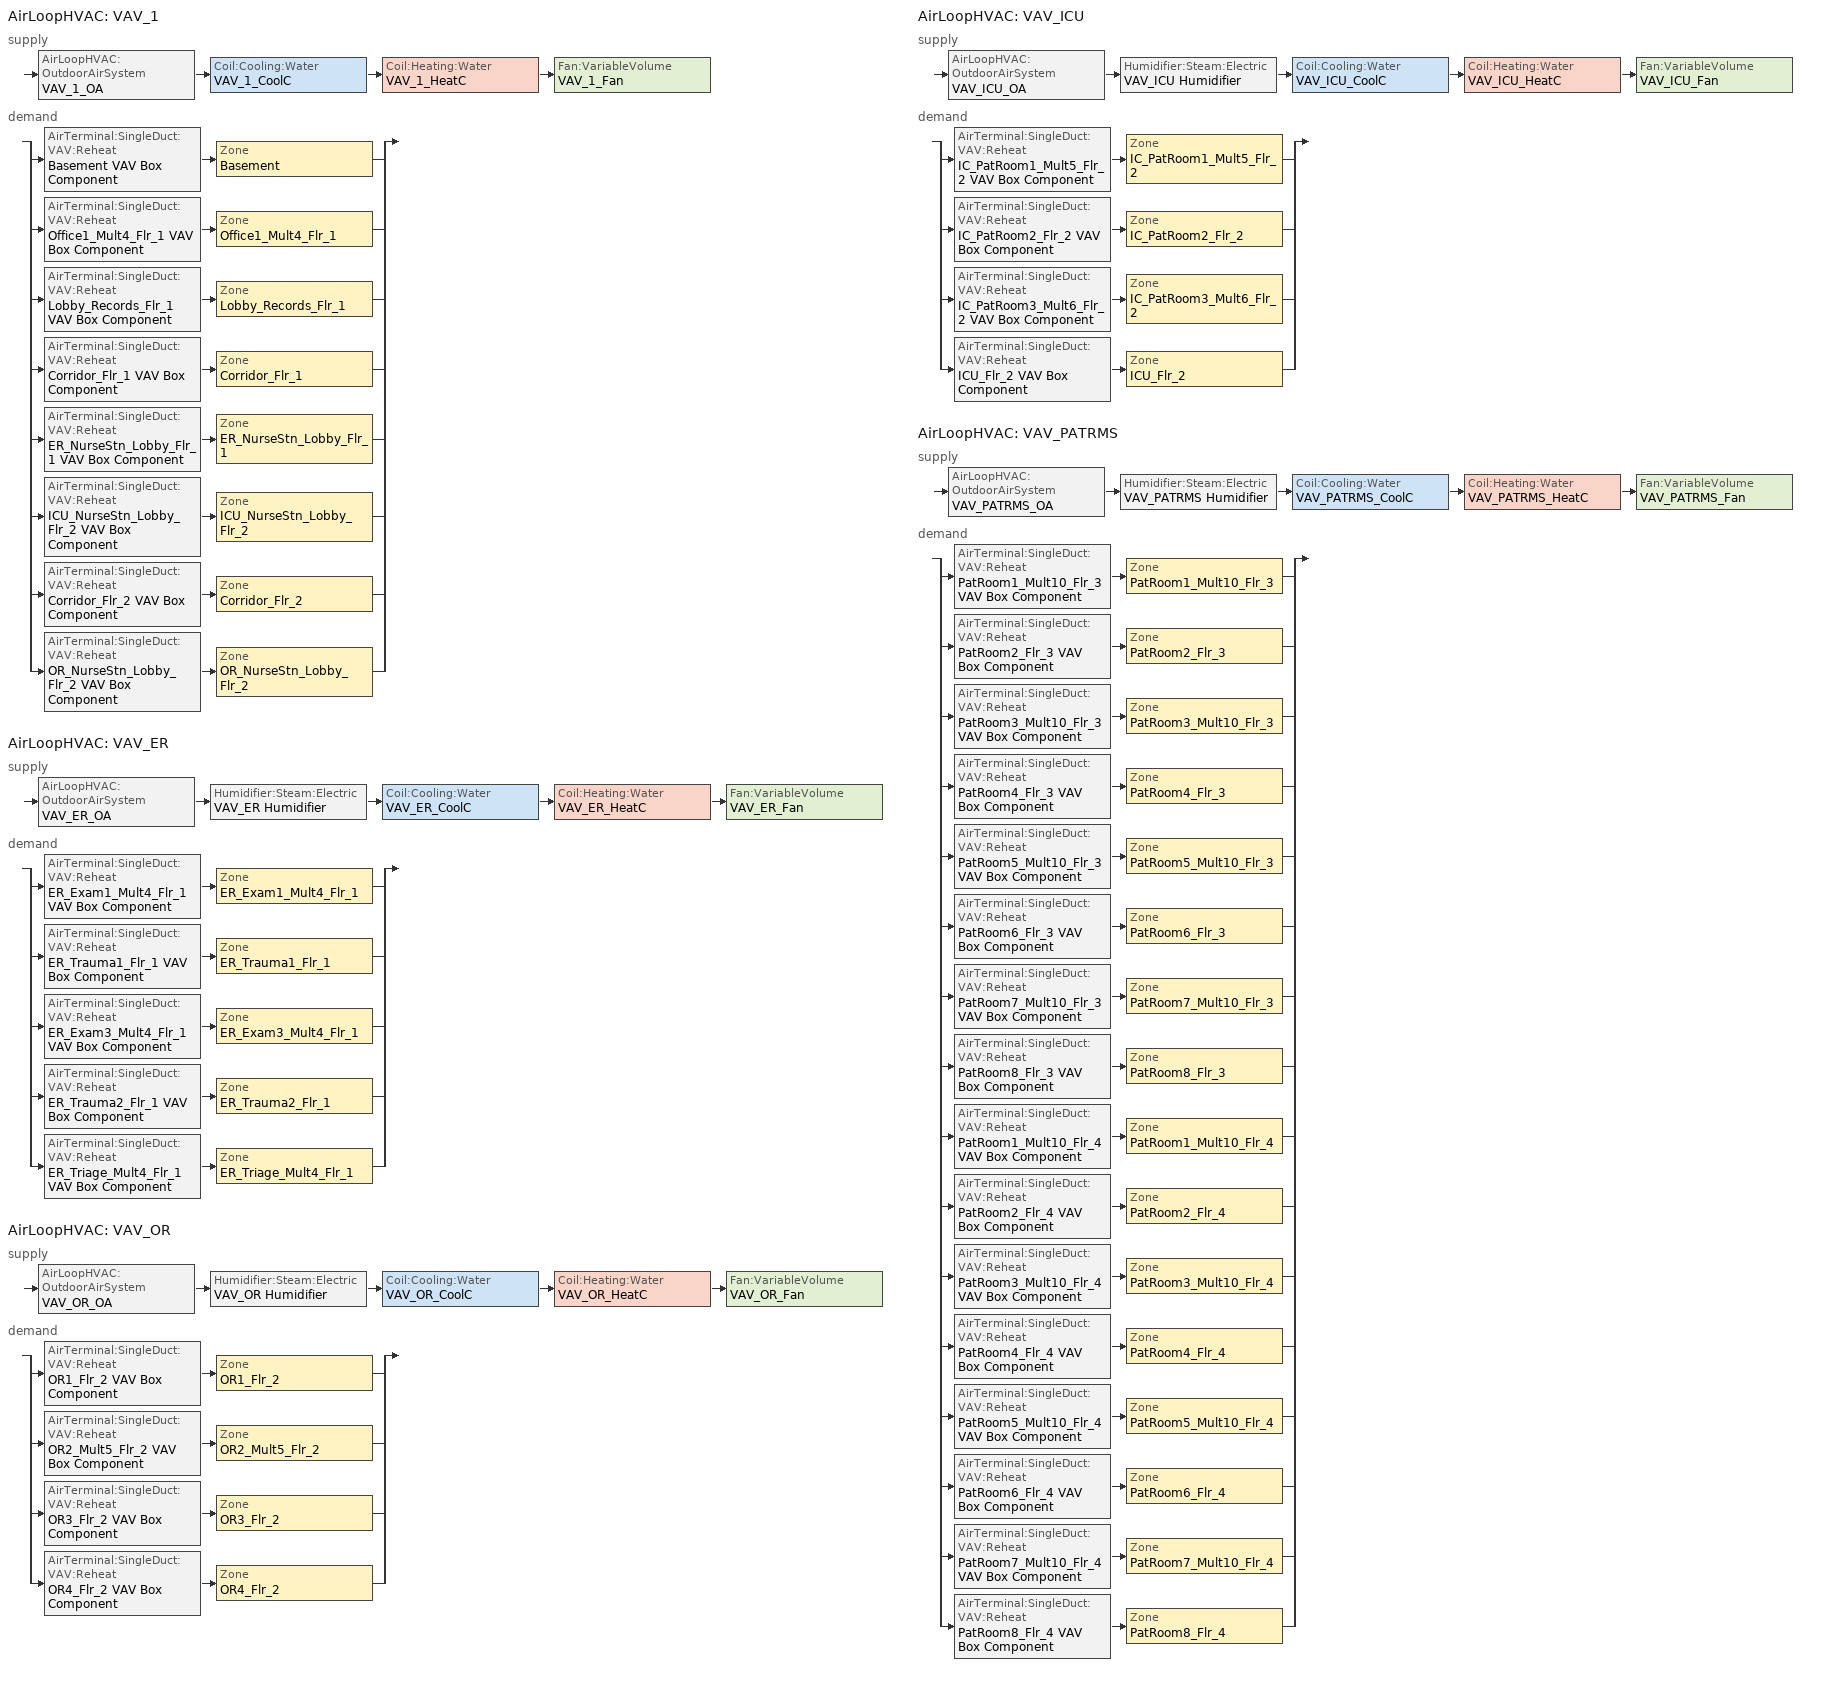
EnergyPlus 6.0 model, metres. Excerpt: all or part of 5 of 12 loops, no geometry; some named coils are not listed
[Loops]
AirLoopHVAC 'VAV_1'
 supply: AirLoopHVAC:OutdoorAirSystem 'VAV_1_OA' > Coil:Cooling:Water 'VAV_1_CoolC' > Coil:Heating:Water 'VAV_1_HeatC' > Fan:VariableVolume 'VAV_1_Fan'
 demand: split
  | AirTerminal:SingleDuct:VAV:Reheat 'Basement VAV Box Component' > Zone 'Basement'
  | AirTerminal:SingleDuct:VAV:Reheat 'Office1_Mult4_Flr_1 VAV Box Component' > Zone 'Office1_Mult4_Flr_1'
  | AirTerminal:SingleDuct:VAV:Reheat 'Lobby_Records_Flr_1 VAV Box Component' > Zone 'Lobby_Records_Flr_1'
  | AirTerminal:SingleDuct:VAV:Reheat 'Corridor_Flr_1 VAV Box Component' > Zone 'Corridor_Flr_1'
  | AirTerminal:SingleDuct:VAV:Reheat 'ER_NurseStn_Lobby_Flr_1 VAV Box Component' > Zone 'ER_NurseStn_Lobby_Flr_1'
  | AirTerminal:SingleDuct:VAV:Reheat 'ICU_NurseStn_Lobby_Flr_2 VAV Box Component' > Zone 'ICU_NurseStn_Lobby_Flr_2'
  | AirTerminal:SingleDuct:VAV:Reheat 'Corridor_Flr_2 VAV Box Component' > Zone 'Corridor_Flr_2'
  | AirTerminal:SingleDuct:VAV:Reheat 'OR_NurseStn_Lobby_Flr_2 VAV Box Component' > Zone 'OR_NurseStn_Lobby_Flr_2'
AirLoopHVAC 'VAV_ER'
 supply: AirLoopHVAC:OutdoorAirSystem 'VAV_ER_OA' > Humidifier:Steam:Electric 'VAV_ER Humidifier' > Coil:Cooling:Water 'VAV_ER_CoolC' > Coil:Heating:Water 'VAV_ER_HeatC' > Fan:VariableVolume 'VAV_ER_Fan'
 demand: split
  | AirTerminal:SingleDuct:VAV:Reheat 'ER_Exam1_Mult4_Flr_1 VAV Box Component' > Zone 'ER_Exam1_Mult4_Flr_1'
  | AirTerminal:SingleDuct:VAV:Reheat 'ER_Trauma1_Flr_1 VAV Box Component' > Zone 'ER_Trauma1_Flr_1'
  | AirTerminal:SingleDuct:VAV:Reheat 'ER_Exam3_Mult4_Flr_1 VAV Box Component' > Zone 'ER_Exam3_Mult4_Flr_1'
  | AirTerminal:SingleDuct:VAV:Reheat 'ER_Trauma2_Flr_1 VAV Box Component' > Zone 'ER_Trauma2_Flr_1'
  | AirTerminal:SingleDuct:VAV:Reheat 'ER_Triage_Mult4_Flr_1 VAV Box Component' > Zone 'ER_Triage_Mult4_Flr_1'
AirLoopHVAC 'VAV_OR'
 supply: AirLoopHVAC:OutdoorAirSystem 'VAV_OR_OA' > Humidifier:Steam:Electric 'VAV_OR Humidifier' > Coil:Cooling:Water 'VAV_OR_CoolC' > Coil:Heating:Water 'VAV_OR_HeatC' > Fan:VariableVolume 'VAV_OR_Fan'
 demand: split
  | AirTerminal:SingleDuct:VAV:Reheat 'OR1_Flr_2 VAV Box Component' > Zone 'OR1_Flr_2'
  | AirTerminal:SingleDuct:VAV:Reheat 'OR2_Mult5_Flr_2 VAV Box Component' > Zone 'OR2_Mult5_Flr_2'
  | AirTerminal:SingleDuct:VAV:Reheat 'OR3_Flr_2 VAV Box Component' > Zone 'OR3_Flr_2'
  | AirTerminal:SingleDuct:VAV:Reheat 'OR4_Flr_2 VAV Box Component' > Zone 'OR4_Flr_2'
AirLoopHVAC 'VAV_ICU'
 supply: AirLoopHVAC:OutdoorAirSystem 'VAV_ICU_OA' > Humidifier:Steam:Electric 'VAV_ICU Humidifier' > Coil:Cooling:Water 'VAV_ICU_CoolC' > Coil:Heating:Water 'VAV_ICU_HeatC' > Fan:VariableVolume 'VAV_ICU_Fan'
 demand: split
  | AirTerminal:SingleDuct:VAV:Reheat 'IC_PatRoom1_Mult5_Flr_2 VAV Box Component' > Zone 'IC_PatRoom1_Mult5_Flr_2'
  | AirTerminal:SingleDuct:VAV:Reheat 'IC_PatRoom2_Flr_2 VAV Box Component' > Zone 'IC_PatRoom2_Flr_2'
  | AirTerminal:SingleDuct:VAV:Reheat 'IC_PatRoom3_Mult6_Flr_2 VAV Box Component' > Zone 'IC_PatRoom3_Mult6_Flr_2'
  | AirTerminal:SingleDuct:VAV:Reheat 'ICU_Flr_2 VAV Box Component' > Zone 'ICU_Flr_2'
AirLoopHVAC 'VAV_PATRMS'
 supply: AirLoopHVAC:OutdoorAirSystem 'VAV_PATRMS_OA' > Humidifier:Steam:Electric 'VAV_PATRMS Humidifier' > Coil:Cooling:Water 'VAV_PATRMS_CoolC' > Coil:Heating:Water 'VAV_PATRMS_HeatC' > Fan:VariableVolume 'VAV_PATRMS_Fan'
 demand: split
  | AirTerminal:SingleDuct:VAV:Reheat 'PatRoom1_Mult10_Flr_3 VAV Box Component' > Zone 'PatRoom1_Mult10_Flr_3'
  | AirTerminal:SingleDuct:VAV:Reheat 'PatRoom2_Flr_3 VAV Box Component' > Zone 'PatRoom2_Flr_3'
  | AirTerminal:SingleDuct:VAV:Reheat 'PatRoom3_Mult10_Flr_3 VAV Box Component' > Zone 'PatRoom3_Mult10_Flr_3'
  | AirTerminal:SingleDuct:VAV:Reheat 'PatRoom4_Flr_3 VAV Box Component' > Zone 'PatRoom4_Flr_3'
  | AirTerminal:SingleDuct:VAV:Reheat 'PatRoom5_Mult10_Flr_3 VAV Box Component' > Zone 'PatRoom5_Mult10_Flr_3'
  | AirTerminal:SingleDuct:VAV:Reheat 'PatRoom6_Flr_3 VAV Box Component' > Zone 'PatRoom6_Flr_3'
  | AirTerminal:SingleDuct:VAV:Reheat 'PatRoom7_Mult10_Flr_3 VAV Box Component' > Zone 'PatRoom7_Mult10_Flr_3'
  | AirTerminal:SingleDuct:VAV:Reheat 'PatRoom8_Flr_3 VAV Box Component' > Zone 'PatRoom8_Flr_3'
  | AirTerminal:SingleDuct:VAV:Reheat 'PatRoom1_Mult10_Flr_4 VAV Box Component' > Zone 'PatRoom1_Mult10_Flr_4'
  | AirTerminal:SingleDuct:VAV:Reheat 'PatRoom2_Flr_4 VAV Box Component' > Zone 'PatRoom2_Flr_4'
  | AirTerminal:SingleDuct:VAV:Reheat 'PatRoom3_Mult10_Flr_4 VAV Box Component' > Zone 'PatRoom3_Mult10_Flr_4'
  | AirTerminal:SingleDuct:VAV:Reheat 'PatRoom4_Flr_4 VAV Box Component' > Zone 'PatRoom4_Flr_4'
  | AirTerminal:SingleDuct:VAV:Reheat 'PatRoom5_Mult10_Flr_4 VAV Box Component' > Zone 'PatRoom5_Mult10_Flr_4'
  | AirTerminal:SingleDuct:VAV:Reheat 'PatRoom6_Flr_4 VAV Box Component' > Zone 'PatRoom6_Flr_4'
  | AirTerminal:SingleDuct:VAV:Reheat 'PatRoom7_Mult10_Flr_4 VAV Box Component' > Zone 'PatRoom7_Mult10_Flr_4'
  | AirTerminal:SingleDuct:VAV:Reheat 'PatRoom8_Flr_4 VAV Box Component' > Zone 'PatRoom8_Flr_4'
[Sizing:Zone] Zone Cooling Design Supply Air Temperature {C}=12.8; Zone Heating Design Supply Air Temperature {C}=40; Zone Cooling Design Supply Air Humidity Ratio {kg-H2O/kg-air},                        !- Zone Cooling Design Supply Air Humidity Ratio {kg-H2O/kg-air},                        !- Zone Cooling Design Supply Air Humidity Ratio {kg-H2O/kg-air}=0.0085; Zone Heating Design Supply Air Humidity Ratio {kg-H2O/kg-air}=0.008; Outdoor Air Method=Flow/Area; Outdoor Air Flow per Zone {m3/s}=0; Zone Heating Sizing Factor=0; Zone Cooling Sizing Factor=0; Cooling Minimum Air Flow {m3/s}=0; Heating Design Air Flow Method=DesignDay; Heating Design Air Flow Rate {m3/s}=0
Name | outside air flow per zone area {m3/s-m2},                      !- Outdoor Air Flow per Zone Floor Area {m3/s-m2},                      !- Outdoor Air Flow per Zone Floor Area {m3/s-m2} | Cooling Design Air Flow Method | Cooling Design Air Flow Rate {m3/s} | Cooling Minimum Air Flow Fraction | Outdoor Air Flow per Zone Floor Area {m3/s-m2},                      !- Outdoor Air Flow per Zone Floor Area {m3/s-m2},                      !- Outdoor Air Flow per Zone Floor Area {m3/s-m2} | Cooling Minimum Air Flow per Zone Floor Area {m3/s-m2},                        !- Cooling Minimum Air Flow per Zone Floor Area {m3/s-m2},                        !- Cooling Minimum Air Flow per Zone Floor Area {m3/s-m2}
Basement | 0.000368277 | DesignDay | 0 | 0
ER_Exam1_Mult4_Flr_1; ER_Trauma1_Flr_1; ER_Exam3_Mult4_Flr_1; ER_Trauma2_Flr_1; ER_Triage_Mult4_Flr_1 |  | DesignDayWithLimit | 0 | 0 | 0.00237022 | 0.0142221
Office1_Mult4_Flr_1 | 0.00048257 | DesignDay | 0 | 0
Lobby_Records_Flr_1 | 0.000338645 | DesignDay | 0 | 0
Corridor_Flr_1; Corridor_Flr_2 |  | DesignDay | 0 | 0 | 0.000304781
ER_NurseStn_Lobby_Flr_1; OR_NurseStn_Lobby_Flr_2 |  | DesignDay | 0 | 0 | 0.000338645
OR1_Flr_2; OR2_Mult5_Flr_2; OR3_Flr_2; OR4_Flr_2 |  | DesignDayWithLimit | 0 | 0 | 0.00355518 | 0.0177769
IC_PatRoom1_Mult5_Flr_2; IC_PatRoom2_Flr_2; IC_PatRoom3_Mult6_Flr_2; PatRoom1_Mult10_Flr_3; PatRoom2_Flr_3; PatRoom3_Mult10_Flr_3; PatRoom4_Flr_3; PatRoom5_Mult10_Flr_3; PatRoom6_Flr_3; PatRoom7_Mult10_Flr_3; PatRoom8_Flr_3; PatRoom1_Mult10_Flr_4; PatRoom2_Flr_4; PatRoom3_Mult10_Flr_4; PatRoom4_Flr_4; PatRoom5_Mult10_Flr_4; PatRoom6_Flr_4; PatRoom7_Mult10_Flr_4; PatRoom8_Flr_4 |  | DesignDayWithLimit | 0 | 0 | 0.00237024 | 0.00711111
ICU_Flr_2 | 0.00237024 | DesignDayWithLimit | 0 | 0 |  | 0.00711111
ICU_NurseStn_Lobby_Flr_2 | 0.00237024 | DesignDayWithLimit |  | 0.7 |  | 0.00338605
[Sizing:System] Type of Load to Size On=Sensible; Preheat Design Temperature {C}=7; Preheat Design Humidity Ratio {kg-H2O/kg-Air}=0.008; Precool Design Temperature {C}=12.8; Precool Design Humidity Ratio {kg-H2O/kg-Air}=0.008; Central Cooling Design Supply Air Temperature {C}=12.8; Central Heating Design Supply Air Temperature {C}=12.8; 100% Outdoor Air in Cooling=No; 100% Outdoor Air in Heating=No; Central Cooling Design Supply Air Humidity Ratio {kg-H2O/kg-Air},                    !- Central Cooling Design Supply Air Humidity Ratio {kg-H2O/kg-Air},                    !- Central Cooling Design Supply Air Humidity Ratio {kg-H2O/kg-Air}=0.0085; Central Heating Design Supply Air Humidity Ratio {kg-H2O/kg-Air}=0.008; Cooling Design Air Flow Method=DesignDay; Cooling Design Air Flow Rate {m3/s}=0; Heating Design Air Flow Method=DesignDay; Heating Design Air Flow Rate {m3/s}=0
Name | Design Outdoor Air Flow Rate {m3/s},                        !- Design Outdoor Air Flow Rate {m3/s},                 !- Design Outdoor Air Flow Rate {m3/s} | Minimum System Air Flow Ratio | Sizing Option | Design Outdoor Air Flow Rate {m3/s} | Minimum System Air Flow Ratio,                      !- Minimum System Air Flow Ratio,                      !- Minimum System Air Flow Ratio
VAV_1 | 7.67257 | 0.3 | Coincident
VAV_ER; VAV_OR; VAV_ICU |  | 1 | NonCoincident | AUTOSIZE
VAV_PATRMS |  |  | NonCoincident | AUTOSIZE | 0.5
[AirLoopHVAC] Design Supply Air Flow Rate {m3/s}=AUTOSIZE
VAV_1; VAV_ER; VAV_OR; VAV_ICU; VAV_PATRMS
[SetpointManager:Scheduled] Control Variable=Temperature; Schedule=VAV_SAT_SCH
Name | Setpoint Node or NodeList
VAV_ER SAT setpoint | VAV_ER Supply Equipment Outlet Node
VAV_OR SAT setpoint | VAV_OR Supply Equipment Outlet Node
VAV_ICU SAT setpoint | VAV_ICU Supply Equipment Outlet Node
VAV_PATRMS SAT setpoint | VAV_PATRMS Supply Equipment Outlet Node
[SetpointManager:OutdoorAirReset]
VAV_1 Supply Air Temperature Manager: Control Variable=Temperature; Setpoint at Outdoor Low Temperature {C}=15.6; Outdoor Low Temperature {C}=10; Setpoint at Outdoor High Temperature {C}=12.8; Outdoor High Temperature {C}=21.1; Setpoint Node or NodeList=VAV_1 Supply Equipment Outlet Node
[SetpointManager:SingleZone:Humidity:Minimum]
Name | Setpoint Node or NodeList
VAV_ER Humidifier HUMRAT setpoint | VAV_ER Humidifier-VAV_ER_CoolCNode
VAV_OR Humidifier HUMRAT setpoint | VAV_OR Humidifier-VAV_OR_CoolCNode
VAV_ICU Humidifier HUMRAT setpoint | VAV_ICU Humidifier-VAV_ICU_CoolCNode
VAV_PATRMS Humidifier HUMRAT setpoint | VAV_PATRMS Humidifier-VAV_PATRMS_CoolCNode
[SetpointManager:SingleZone:Humidity:Maximum]
Name | Setpoint Node or NodeList
VAV_ER_CoolC HUMRAT setpoint | VAV_ER_CoolC-VAV_ER_HeatCNode
VAV_OR_CoolC HUMRAT setpoint | VAV_OR_CoolC-VAV_OR_HeatCNode
VAV_ICU_CoolC HUMRAT setpoint | VAV_ICU_CoolC-VAV_ICU_HeatCNode
VAV_PATRMS_CoolC HUMRAT setpoint | VAV_PATRMS_CoolC-VAV_PATRMS_HeatCNode
[SetpointManager:MixedAir] Control Variable=Temperature
Name | Setpoint Node or NodeList
VAV_1_CoolC SAT Manager | VAV_1_CoolC-VAV_1_HeatCNode
VAV_1_HeatC SAT Manager | VAV_1_HeatC-VAV_1_FanNode
VAV_1_OAMixed Air Temp Manager | VAV_1_OA-VAV_1_CoolCNode
VAV_ER_CoolC SAT Manager | VAV_ER_CoolC-VAV_ER_HeatCNode
VAV_ER_HeatC SAT Manager | VAV_ER_HeatC-VAV_ER_FanNode
VAV_ER_OAMixed Air Temp Manager | VAV_ER_OA-VAV_ER HumidifierNode
VAV_OR_CoolC SAT Manager | VAV_OR_CoolC-VAV_OR_HeatCNode
VAV_OR_HeatC SAT Manager | VAV_OR_HeatC-VAV_OR_FanNode
VAV_OR_OAMixed Air Temp Manager | VAV_OR_OA-VAV_OR HumidifierNode
VAV_ICU_CoolC SAT Manager | VAV_ICU_CoolC-VAV_ICU_HeatCNode
VAV_ICU_HeatC SAT Manager | VAV_ICU_HeatC-VAV_ICU_FanNode
VAV_ICU_OAMixed Air Temp Manager | VAV_ICU_OA-VAV_ICU HumidifierNode
VAV_PATRMS_CoolC SAT Manager | VAV_PATRMS_CoolC-VAV_PATRMS_HeatCNode
VAV_PATRMS_HeatC SAT Manager | VAV_PATRMS_HeatC-VAV_PATRMS_FanNode
VAV_PATRMS_OAMixed Air Temp Manager | VAV_PATRMS_OA-VAV_PATRMS HumidifierNode
[SetpointManager:OutdoorAirPretreat] Control Variable=Temperature; Minimum Setpoint Temperature {C}=-99; Maximum Setpoint Temperature {C}=99; Minimum Setpoint Humidity Ratio {kg/kg}=0.00001; Maximum Setpoint Humidity Ratio {kg/kg}=1
Name | Setpoint Node or NodeList
ICU Heat Exhchanger Supply Air Temp Manager | ICU Heat Recovery Outlet Node
PATRMS Heat Exhchanger Supply Air Temp Manager | PATRMS Heat Recovery Outlet Node
[Controller:WaterCoil] Actuator Variable=Flow; Maximum Actuated Flow {m3/s}=AUTOSIZE; Minimum Actuated Flow {m3/s}=0
Name | Control Variable | Action | Controller Convergence Tolerance {deltaC}
VAV_1_CoolC_Controller | Temperature | Reverse
VAV_1_HeatC_Controller; VAV_ER_HeatC_Controller; VAV_OR_HeatC_Controller; VAV_ICU_HeatC_Controller; VAV_PATRMS_HeatC_Controller | Temperature | Normal | 0.0001
VAV_ER_CoolC_Controller; VAV_OR_CoolC_Controller; VAV_ICU_CoolC_Controller; VAV_PATRMS_CoolC_Controller | TemperatureAndHumidityRatio | Reverse
[Controller:OutdoorAir] Maximum Outdoor Air Flow Rate {m3/s}=AUTOSIZE; Economizer Control Action Type=ModulateFlow; Lockout Type,                !- Lockout Type,                !- Lockout Type=NoLockout; Minimum Limit Type=FixedMinimum; Minimum Outdoor Air Schedule=MinOA_Sched
Name | Minimum Outdoor Air Flow Rate {m3/s}                        !- Minimum Outdoor Air Flow Rate {m3/s}                        !- Minimum Outdoor Air Flow Rate {m3/s} | Economizer Control Type,             !- Economizer Control Type,             !- Economizer Control Type | Minimum Fraction of Outdoor Air Schedule | Mechanical Ventilation Controller Name   !- Mechanical Ventilation Controller Name!- Mechanical Ventilation Controller | Minimum Outdoor Air Flow Rate {m3/s} | Economizer Control Type | Heat Recovery Bypass Control Type
VAV_1_OA_Controller | 0 | DifferentialDryBulb | BLDG_OA_FRAC_SCH | VAV_1_DCV
VAV_ER_OA_Controller |  |  | VAV_ER_OAminOAFracSchedule |  | AUTOSIZE | NoEconomizer
VAV_OR_OA_Controller |  |  | VAV_OR_OAminOAFracSchedule |  | AUTOSIZE | NoEconomizer
VAV_ICU_OA_Controller |  |  | VAV_ICU_OAminOAFracSchedule |  | AUTOSIZE | NoEconomizer | BypassWhenOAFlowGreaterThanMinimum
VAV_PATRMS_OA_Controller |  |  | VAV_PATRMS_OAminOAFracSchedule |  | AUTOSIZE | NoEconomizer | BypassWhenOAFlowGreaterThanMinimum
[Zone equipment]
Basement: Basement VAV Box Component
ER_Exam1_Mult4_Flr_1: ER_Exam1_Mult4_Flr_1 VAV Box Component
ER_Trauma1_Flr_1: ER_Trauma1_Flr_1 VAV Box Component
ER_Exam3_Mult4_Flr_1: ER_Exam3_Mult4_Flr_1 VAV Box Component
ER_Trauma2_Flr_1: ER_Trauma2_Flr_1 VAV Box Component
ER_Triage_Mult4_Flr_1: ER_Triage_Mult4_Flr_1 VAV Box Component
Office1_Mult4_Flr_1: Office1_Mult4_Flr_1 VAV Box Component
Lobby_Records_Flr_1: Lobby_Records_Flr_1 VAV Box Component
Corridor_Flr_1: Corridor_Flr_1 VAV Box Component
ER_NurseStn_Lobby_Flr_1: ER_NurseStn_Lobby_Flr_1 VAV Box Component
OR1_Flr_2: OR1_Flr_2 VAV Box Component
OR2_Mult5_Flr_2: OR2_Mult5_Flr_2 VAV Box Component
OR3_Flr_2: OR3_Flr_2 VAV Box Component
OR4_Flr_2: OR4_Flr_2 VAV Box Component
IC_PatRoom1_Mult5_Flr_2: IC_PatRoom1_Mult5_Flr_2 VAV Box Component
IC_PatRoom2_Flr_2: IC_PatRoom2_Flr_2 VAV Box Component
IC_PatRoom3_Mult6_Flr_2: IC_PatRoom3_Mult6_Flr_2 VAV Box Component
ICU_Flr_2: ICU_Flr_2 VAV Box Component
ICU_NurseStn_Lobby_Flr_2: ICU_NurseStn_Lobby_Flr_2 VAV Box Component
Corridor_Flr_2: Corridor_Flr_2 VAV Box Component
OR_NurseStn_Lobby_Flr_2: OR_NurseStn_Lobby_Flr_2 VAV Box Component
PatRoom1_Mult10_Flr_3: PatRoom1_Mult10_Flr_3 VAV Box Component
PatRoom2_Flr_3: PatRoom2_Flr_3 VAV Box Component
PatRoom3_Mult10_Flr_3: PatRoom3_Mult10_Flr_3 VAV Box Component
PatRoom4_Flr_3: PatRoom4_Flr_3 VAV Box Component
PatRoom5_Mult10_Flr_3: PatRoom5_Mult10_Flr_3 VAV Box Component
PatRoom6_Flr_3: PatRoom6_Flr_3 VAV Box Component
PatRoom7_Mult10_Flr_3: PatRoom7_Mult10_Flr_3 VAV Box Component
PatRoom8_Flr_3: PatRoom8_Flr_3 VAV Box Component
PatRoom1_Mult10_Flr_4: PatRoom1_Mult10_Flr_4 VAV Box Component
PatRoom2_Flr_4: PatRoom2_Flr_4 VAV Box Component
PatRoom3_Mult10_Flr_4: PatRoom3_Mult10_Flr_4 VAV Box Component
PatRoom4_Flr_4: PatRoom4_Flr_4 VAV Box Component
PatRoom5_Mult10_Flr_4: PatRoom5_Mult10_Flr_4 VAV Box Component
PatRoom6_Flr_4: PatRoom6_Flr_4 VAV Box Component
PatRoom7_Mult10_Flr_4: PatRoom7_Mult10_Flr_4 VAV Box Component
PatRoom8_Flr_4: PatRoom8_Flr_4 VAV Box Component
[AirTerminal:SingleDuct:VAV:Reheat] Availability Schedule=ALWAYS_ON; Maximum Hot Water or Steam Flow Rate {m3/s}=AUTOSIZE; Minimum Hot Water or Steam Flow Rate {m3/s}=0; Convergence Tolerance=0.001
Name | Maximum Air Flow Rate {m3/s} | Zone Minimum Air Flow Input Method | Constant Minimum Air Flow Fraction | Reheat Coil | Damper Heating Action | Minimum Air Flow Fraction Schedule | Constant Minimum Air Flow Fraction",                        !- Constant Minimum Air Flow Fraction,                        !- Constant Minimum Air Flow Fraction | Constant Minimum Air Flow Fraction,                        !- Constant Minimum Air Flow Fraction,                        !- Constant Minimum Air Flow Fraction | Damper Heating Action!- Damper Heating Action!- Damper Heating Action | Maximum Air Flow Rate {m3/s},                      !- Maximum Air Flow Rate {m3/s},                      !- Maximum Air Flow Rate {m3/s}
ER_Exam1_Mult4_Flr_1 VAV Box Component | AUTOSIZE | Constant | 1 | ER_Exam1_Mult4_Flr_1 VAV Box Reheat Coil | Normal
ER_Trauma1_Flr_1 VAV Box Component | AUTOSIZE | Constant | 1 | ER_Trauma1_Flr_1 VAV Box Reheat Coil | Normal
ER_Exam3_Mult4_Flr_1 VAV Box Component | AUTOSIZE | Constant | 1 | ER_Exam3_Mult4_Flr_1 VAV Box Reheat Coil | Normal
ER_Trauma2_Flr_1 VAV Box Component | AUTOSIZE | Constant | 1 | ER_Trauma2_Flr_1 VAV Box Reheat Coil | Normal
ER_Triage_Mult4_Flr_1 VAV Box Component | AUTOSIZE | Constant | 1 | ER_Triage_Mult4_Flr_1 VAV Box Reheat Coil | Normal
OR1_Flr_2 VAV Box Component | AUTOSIZE | Scheduled | 0 | OR1_Flr_2 VAV Box Reheat Coil | Normal | OR_MinSA_Sched
OR2_Mult5_Flr_2 VAV Box Component | AUTOSIZE | Scheduled | 0 | OR2_Mult5_Flr_2 VAV Box Reheat Coil | Normal | OR_MinSA_Sched
OR3_Flr_2 VAV Box Component | AUTOSIZE | Scheduled | 0 | OR3_Flr_2 VAV Box Reheat Coil | Normal | OR_MinSA_Sched
OR4_Flr_2 VAV Box Component | AUTOSIZE | Scheduled | 0 | OR4_Flr_2 VAV Box Reheat Coil | Normal | OR_MinSA_Sched
IC_PatRoom1_Mult5_Flr_2 VAV Box Component | AUTOSIZE | Constant | 1 | IC_PatRoom1_Mult5_Flr_2 VAV Box Reheat Coil | Normal
IC_PatRoom2_Flr_2 VAV Box Component | AUTOSIZE | Constant | 1 | IC_PatRoom2_Flr_2 VAV Box Reheat Coil | Normal
IC_PatRoom3_Mult6_Flr_2 VAV Box Component | AUTOSIZE | Constant | 1 | IC_PatRoom3_Mult6_Flr_2 VAV Box Reheat Coil | Normal
ICU_Flr_2 VAV Box Component | AUTOSIZE | Constant | 1 | ICU_Flr_2 VAV Box Reheat Coil | Normal
PatRoom1_Mult10_Flr_3 VAV Box Component | AUTOSIZE | Constant |  | PatRoom1_Mult10_Flr_3 VAV Box Reheat Coil | Normal |  | 0.5
PatRoom2_Flr_3 VAV Box Component | AUTOSIZE | Constant |  | PatRoom2_Flr_3 VAV Box Reheat Coil | Normal |  | 0.5
PatRoom3_Mult10_Flr_3 VAV Box Component | AUTOSIZE | Constant |  | PatRoom3_Mult10_Flr_3 VAV Box Reheat Coil | Normal |  | 0.5
PatRoom4_Flr_3 VAV Box Component | AUTOSIZE | Constant |  | PatRoom4_Flr_3 VAV Box Reheat Coil | Normal |  | 0.5
PatRoom5_Mult10_Flr_3 VAV Box Component | AUTOSIZE | Constant |  | PatRoom5_Mult10_Flr_3 VAV Box Reheat Coil | Normal |  | 0.5
PatRoom6_Flr_3 VAV Box Component | AUTOSIZE | Constant |  | PatRoom6_Flr_3 VAV Box Reheat Coil | Normal |  | 0.5
PatRoom7_Mult10_Flr_3 VAV Box Component | AUTOSIZE | Constant |  | PatRoom7_Mult10_Flr_3 VAV Box Reheat Coil | Normal |  | 0.5
PatRoom8_Flr_3 VAV Box Component | AUTOSIZE | Constant |  | PatRoom8_Flr_3 VAV Box Reheat Coil | Normal |  | 0.5
PatRoom1_Mult10_Flr_4 VAV Box Component | AUTOSIZE | Constant |  | PatRoom1_Mult10_Flr_4 VAV Box Reheat Coil | Normal |  | 0.5
PatRoom2_Flr_4 VAV Box Component | AUTOSIZE | Constant |  | PatRoom2_Flr_4 VAV Box Reheat Coil | Normal |  | 0.5
PatRoom3_Mult10_Flr_4 VAV Box Component | AUTOSIZE | Constant |  | PatRoom3_Mult10_Flr_4 VAV Box Reheat Coil | Normal |  | 0.5
PatRoom4_Flr_4 VAV Box Component | AUTOSIZE | Constant |  | PatRoom4_Flr_4 VAV Box Reheat Coil | Normal |  | 0.5
PatRoom5_Mult10_Flr_4 VAV Box Component | AUTOSIZE | Constant |  | PatRoom5_Mult10_Flr_4 VAV Box Reheat Coil | Normal |  | 0.5
PatRoom6_Flr_4 VAV Box Component | AUTOSIZE | Constant |  | PatRoom6_Flr_4 VAV Box Reheat Coil | Normal |  | 0.5
PatRoom7_Mult10_Flr_4 VAV Box Component | AUTOSIZE | Constant |  | PatRoom7_Mult10_Flr_4 VAV Box Reheat Coil | Normal |  | 0.5
PatRoom8_Flr_4 VAV Box Component | AUTOSIZE | Constant |  | PatRoom8_Flr_4 VAV Box Reheat Coil | Normal |  | 0.5
Basement VAV Box Component | AUTOSIZE | Constant |  | Basement VAV Box Reheat Coil |  |  |  | 0.423791 | REVERSE ACTION
Office1_Mult4_Flr_1 VAV Box Component | AUTOSIZE | Constant |  | Office1_Mult4_Flr_1 VAV Box Reheat Coil |  |  |  | 0.2 | REVERSE ACTION
Lobby_Records_Flr_1 VAV Box Component | AUTOSIZE | Constant |  | Lobby_Records_Flr_1 VAV Box Reheat Coil |  |  |  | 0.374842 | REVERSE ACTION
Corridor_Flr_1 VAV Box Component | AUTOSIZE | Constant |  | Corridor_Flr_1 VAV Box Reheat Coil |  |  |  | 0.479959 | REVERSE ACTION
ER_NurseStn_Lobby_Flr_1 VAV Box Component | AUTOSIZE | Constant |  | ER_NurseStn_Lobby_Flr_1 VAV Box Reheat Coil |  |  |  | 0.23279 | REVERSE ACTION
ICU_NurseStn_Lobby_Flr_2 VAV Box Component |  | Constant | 0.7 | ICU_NurseStn_Lobby_Flr_2 VAV Box Reheat Coil |  |  |  |  | REVERSE ACTION | 2.26449
Corridor_Flr_2 VAV Box Component | AUTOSIZE | Constant |  | Corridor_Flr_2 VAV Box Reheat Coil |  |  |  | 0.492808 | REVERSE ACTION
OR_NurseStn_Lobby_Flr_2 VAV Box Component | AUTOSIZE | Constant |  | OR_NurseStn_Lobby_Flr_2 VAV Box Reheat Coil |  |  |  | 0.21731 | REVERSE ACTION
[ZoneControl:Thermostat] Control Type Schedule=Dual Zone Control Type Sched
Name | Zone or ZoneList | Control 1
Basement Thermostat | Basement | Basement DualSPSched
ER_Exam1_Mult4_Flr_1 Thermostat | ER_Exam1_Mult4_Flr_1 | ER_Exam1_Mult4_Flr_1 DualSPSched
ER_Trauma1_Flr_1 Thermostat | ER_Trauma1_Flr_1 | ER_Trauma1_Flr_1 DualSPSched
ER_Exam3_Mult4_Flr_1 Thermostat | ER_Exam3_Mult4_Flr_1 | ER_Exam3_Mult4_Flr_1 DualSPSched
ER_Trauma2_Flr_1 Thermostat | ER_Trauma2_Flr_1 | ER_Trauma2_Flr_1 DualSPSched
ER_Triage_Mult4_Flr_1 Thermostat | ER_Triage_Mult4_Flr_1 | ER_Triage_Mult4_Flr_1 DualSPSched
Office1_Mult4_Flr_1 Thermostat | Office1_Mult4_Flr_1 | Office1_Mult4_Flr_1 DualSPSched
Lobby_Records_Flr_1 Thermostat | Lobby_Records_Flr_1 | Lobby_Records_Flr_1 DualSPSched
Corridor_Flr_1 Thermostat | Corridor_Flr_1 | Corridor_Flr_1 DualSPSched
ER_NurseStn_Lobby_Flr_1 Thermostat | ER_NurseStn_Lobby_Flr_1 | ER_NurseStn_Lobby_Flr_1 DualSPSched
OR1_Flr_2 Thermostat | OR1_Flr_2 | OR1_Flr_2 DualSPSched
OR2_Mult5_Flr_2 Thermostat | OR2_Mult5_Flr_2 | OR2_Mult5_Flr_2 DualSPSched
OR3_Flr_2 Thermostat | OR3_Flr_2 | OR3_Flr_2 DualSPSched
OR4_Flr_2 Thermostat | OR4_Flr_2 | OR4_Flr_2 DualSPSched
IC_PatRoom1_Mult5_Flr_2 Thermostat | IC_PatRoom1_Mult5_Flr_2 | IC_PatRoom1_Mult5_Flr_2 DualSPSched
IC_PatRoom2_Flr_2 Thermostat | IC_PatRoom2_Flr_2 | IC_PatRoom2_Flr_2 DualSPSched
IC_PatRoom3_Mult6_Flr_2 Thermostat | IC_PatRoom3_Mult6_Flr_2 | IC_PatRoom3_Mult6_Flr_2 DualSPSched
ICU_Flr_2 Thermostat | ICU_Flr_2 | ICU_Flr_2 DualSPSched
ICU_NurseStn_Lobby_Flr_2 Thermostat | ICU_NurseStn_Lobby_Flr_2 | ICU_NurseStn_Lobby_Flr_2 DualSPSched
Corridor_Flr_2 Thermostat | Corridor_Flr_2 | Corridor_Flr_2 DualSPSched
OR_NurseStn_Lobby_Flr_2 Thermostat | OR_NurseStn_Lobby_Flr_2 | OR_NurseStn_Lobby_Flr_2 DualSPSched
PatRoom1_Mult10_Flr_3 Thermostat | PatRoom1_Mult10_Flr_3 | PatRoom1_Mult10_Flr_3 DualSPSched
PatRoom2_Flr_3 Thermostat | PatRoom2_Flr_3 | PatRoom2_Flr_3 DualSPSched
PatRoom3_Mult10_Flr_3 Thermostat | PatRoom3_Mult10_Flr_3 | PatRoom3_Mult10_Flr_3 DualSPSched
PatRoom4_Flr_3 Thermostat | PatRoom4_Flr_3 | PatRoom4_Flr_3 DualSPSched
PatRoom5_Mult10_Flr_3 Thermostat | PatRoom5_Mult10_Flr_3 | PatRoom5_Mult10_Flr_3 DualSPSched
PatRoom6_Flr_3 Thermostat | PatRoom6_Flr_3 | PatRoom6_Flr_3 DualSPSched
PatRoom7_Mult10_Flr_3 Thermostat | PatRoom7_Mult10_Flr_3 | PatRoom7_Mult10_Flr_3 DualSPSched
PatRoom8_Flr_3 Thermostat | PatRoom8_Flr_3 | PatRoom8_Flr_3 DualSPSched
PatRoom1_Mult10_Flr_4 Thermostat | PatRoom1_Mult10_Flr_4 | PatRoom1_Mult10_Flr_4 DualSPSched
PatRoom2_Flr_4 Thermostat | PatRoom2_Flr_4 | PatRoom2_Flr_4 DualSPSched
PatRoom3_Mult10_Flr_4 Thermostat | PatRoom3_Mult10_Flr_4 | PatRoom3_Mult10_Flr_4 DualSPSched
PatRoom4_Flr_4 Thermostat | PatRoom4_Flr_4 | PatRoom4_Flr_4 DualSPSched
PatRoom5_Mult10_Flr_4 Thermostat | PatRoom5_Mult10_Flr_4 | PatRoom5_Mult10_Flr_4 DualSPSched
PatRoom6_Flr_4 Thermostat | PatRoom6_Flr_4 | PatRoom6_Flr_4 DualSPSched
PatRoom7_Mult10_Flr_4 Thermostat | PatRoom7_Mult10_Flr_4 | PatRoom7_Mult10_Flr_4 DualSPSched
PatRoom8_Flr_4 Thermostat | PatRoom8_Flr_4 | PatRoom8_Flr_4 DualSPSched
[ThermostatSetpoint:DualSetpoint] Heating Setpoint Temperature Schedule=HtgSetP_Sch; Cooling Setpoint Temperature Schedule=ClgSetP_Sch
Basement DualSPSched; ER_Exam1_Mult4_Flr_1 DualSPSched; ER_Trauma1_Flr_1 DualSPSched; ER_Exam3_Mult4_Flr_1 DualSPSched; ER_Trauma2_Flr_1 DualSPSched; ER_Triage_Mult4_Flr_1 DualSPSched; Office1_Mult4_Flr_1 DualSPSched; Lobby_Records_Flr_1 DualSPSched; Corridor_Flr_1 DualSPSched; ER_NurseStn_Lobby_Flr_1 DualSPSched; OR1_Flr_2 DualSPSched; OR2_Mult5_Flr_2 DualSPSched; OR3_Flr_2 DualSPSched; OR4_Flr_2 DualSPSched; IC_PatRoom1_Mult5_Flr_2 DualSPSched; IC_PatRoom2_Flr_2 DualSPSched; IC_PatRoom3_Mult6_Flr_2 DualSPSched; ICU_Flr_2 DualSPSched; ICU_NurseStn_Lobby_Flr_2 DualSPSched; Corridor_Flr_2 DualSPSched; OR_NurseStn_Lobby_Flr_2 DualSPSched; PatRoom1_Mult10_Flr_3 DualSPSched; PatRoom2_Flr_3 DualSPSched; PatRoom3_Mult10_Flr_3 DualSPSched; PatRoom4_Flr_3 DualSPSched; PatRoom5_Mult10_Flr_3 DualSPSched; PatRoom6_Flr_3 DualSPSched; PatRoom7_Mult10_Flr_3 DualSPSched; PatRoom8_Flr_3 DualSPSched; PatRoom1_Mult10_Flr_4 DualSPSched; PatRoom2_Flr_4 DualSPSched; PatRoom3_Mult10_Flr_4 DualSPSched; PatRoom4_Flr_4 DualSPSched; PatRoom5_Mult10_Flr_4 DualSPSched; PatRoom6_Flr_4 DualSPSched; PatRoom7_Mult10_Flr_4 DualSPSched; PatRoom8_Flr_4 DualSPSched
[Coil:Cooling:Water] Availability Schedule=ALWAYS_ON; Design Water Flow Rate {m3/s}=AUTOSIZE; Design Air Flow Rate {m3/s}=AUTOSIZE; Design Inlet Water Temperature {C}=AUTOSIZE; Design Inlet Air Temperature {C}=AUTOSIZE; Design Outlet Air Temperature {C}=AUTOSIZE; Design Inlet Air Humidity Ratio {kg-H2O/kg-air}=AUTOSIZE; Design Outlet Air Humidity Ratio {kg-H2O/kg-air}=AUTOSIZE; Type of Analysis=SimpleAnalysis; Heat Exchanger Configuration=CrossFlow
VAV_1_CoolC; VAV_ER_CoolC; VAV_OR_CoolC; VAV_ICU_CoolC; VAV_PATRMS_CoolC
[Coil:Heating:Water] Availability Schedule=ALWAYS_ON; U-Factor Times Area Value {W/K}=AUTOSIZE; Maximum Water Flow Rate {m3/s}=AUTOSIZE; Performance Input Method=UFactorTimesAreaAndDesignWaterFlowRate; Rated Capacity {W}=AUTOSIZE; Rated Inlet Water Temperature {C}=82.2; Rated Inlet Air Temperature {C}=12.8; Rated Outlet Water Temperature {C}=71.1; Rated Outlet Air Temperature {C}=40
VAV_1_HeatC; VAV_ER_HeatC; VAV_OR_HeatC; VAV_ICU_HeatC; VAV_PATRMS_HeatC
[Humidifier:Steam:Electric] Availability Schedule=ALWAYS_ON; Rated Capacity {m3/s}=0.1; Rated Power {W}=1000000; Rated Fan Power {W}=0; Standby Power {W}=0
VAV_ER Humidifier; VAV_OR Humidifier; VAV_ICU Humidifier; VAV_PATRMS Humidifier
[Fan:VariableVolume] Availability Schedule=HVACOperationSchd; Pressure Rise {Pa}=1389.42; Maximum Flow Rate {m3/s}=AUTOSIZE; Motor In Airstream Fraction=1; Fan Power Coefficient 1=0.0407599; Fan Power Coefficient 2=0.088045; Fan Power Coefficient 3=-0.0729261; Fan Power Coefficient 4=0.94374; Fan Power Coefficient 5=0
Name | Fan Efficiency | Fan Power Minimum Flow Rate Input Method | Fan Power Minimum Flow Fraction | Motor Efficiency | Fan Power Minimum Air Flow Rate {m3/s}
VAV_1_Fan | 0.61425 | Fraction | 0.25 | 0.945
VAV_ER_Fan | 0.6045 | Fraction | 0.25 | 0.93
VAV_OR_Fan | 0.61165 | FixedFlowRate |  | 0.941 | 0
VAV_ICU_Fan | 0.6084 | Fraction | 0.25 | 0.936
VAV_PATRMS_Fan | 0.61425 | FixedFlowRate |  | 0.945 | 0
[HeatExchanger:AirToAir:SensibleAndLatent] Availability Schedule=Always_On; Nominal Supply Air Flow Rate {m3/s}=AUTOSIZE; Sensible Effectiveness at 100% Heating Air Flow=0.7; Latent Effectiveness at 100% Heating Air Flow=0.6; Sensible Effectiveness at 75% Heating Air Flow=0.7; Latent Effectiveness at 75% Heating Air Flow=0.6; Sensible Effectiveness at 100% Cooling Air Flow=0.75; Latent Effectiveness at 100% Cooling Air Flow=0.6; Sensible Effectiveness at 75% Cooling Air Flow=0.75; Latent Effectiveness at 75% Cooling Air Flow=0.6; Supply Air Outlet Temperature Control=Yes; Heat Exchanger Type=Rotary; Frost Control Type=ExhaustOnly; Threshold Temperature {C}=-23.3; Initial Defrost Time Fraction=0.167; Rate of Defrost Time Fraction Increase {1/K}=1.44
Name | Nominal Electric Power {W}
ICU OA Heat Recovery | 1539.53
PATRMS OA Heat Recovery | 3273.01
[Controller:MechanicalVentilation]
VAV_1_DCV: Availability Schedule=BLDG_OA_FRAC_SCH; Zone Outdoor Air Method=Sum; System Outdoor Air Method=VRP; Zone 1=Basement; Ventilation Rate per Unit Floor Area 1 {m3/s-m2},                      !- Ventilation Rate per Unit Floor Area 1 {m3/s-m2},                      !- Ventilation Rate per Unit Floor Area 1 {m3/s-m2}=0.000368277; Ventilation Rate per Occupant 1 {m3/s-person}=1e-08; Zone Air Distribution Effectiveness in Cooling Mode 1=1; Zone Air Distribution Effectiveness in Heating Mode 1=1; Zone 2=Office1_Mult4_Flr_1; Ventilation Rate per Unit Floor Area 2 {m3/s-m2},                      !- Ventilation Rate per Unit Floor Area 2 {m3/s-m2},                      !- Ventilation Rate per Unit Floor Area 2 {m3/s-m2}=0.00048257; Ventilation Rate per Occupant 2 {m3/s-person}=1e-08; Zone Air Distribution Effectiveness in Cooling Mode 2=1; Zone Air Distribution Effectiveness in Heating Mode 2=1; Zone 3=Lobby_Records_Flr_1; Ventilation Rate per Unit Floor Area 3 {m3/s-m2},                      !- Ventilation Rate per Unit Floor Area 3 {m3/s-m2},                      !- Ventilation Rate per Unit Floor Area 3 {m3/s-m2}=0.000338645; Ventilation Rate per Occupant 3 {m3/s-person}=1e-08; Zone Air Distribution Effectiveness in Cooling Mode 3=1; Zone Air Distribution Effectiveness in Heating Mode 3=1; Zone 4=Corridor_Flr_1; Ventilation Rate per Unit Floor Area 4 {m3/s-m2},                      !- Ventilation Rate per Unit Floor Area 4 {m3/s-m2},                      !- Ventilation Rate per Unit Floor Area 4 {m3/s-m2}=0.000304781; Ventilation Rate per Occupant 4 {m3/s-person}=1e-08; Zone Air Distribution Effectiveness in Cooling Mode 4=1; Zone Air Distribution Effectiveness in Heating Mode 4=1; Zone 5=Er_Nursestn_Lobby_Flr_1; Ventilation Rate per Unit Floor Area 5 {m3/s-m2},                      !- Ventilation Rate per Unit Floor Area 5 {m3/s-m2},                      !- Ventilation Rate per Unit Floor Area 5 {m3/s-m2}=0.000338645; Ventilation Rate per Occupant 5 {m3/s-person}=1e-08; Zone Air Distribution Effectiveness in Cooling Mode 5=1; Zone Air Distribution Effectiveness in Heating Mode 5=1; Zone 6=Icu_Nursestn_Lobby_Flr_2; Ventilation Rate per Unit Floor Area 6 {m3/s-m2},                      !- Ventilation Rate per Unit Floor Area 6 {m3/s-m2},                      !- Ventilation Rate per Unit Floor Area 6 {m3/s-m2}=0.000338645; Ventilation Rate per Occupant 6 {m3/s-person}=1e-08; Zone Air Distribution Effectiveness in Cooling Mode 6=1; Zone Air Distribution Effectiveness in Heating Mode 6=1; Zone 7=Corridor_Flr_2; Ventilation Rate per Unit Floor Area 7 {m3/s-m2},                      !- Ventilation Rate per Unit Floor Area 7 {m3/s-m2},                      !- Ventilation Rate per Unit Floor Area 7 {m3/s-m2}=0.000304781; Ventilation Rate per Occupant 7 {m3/s-person}=1e-08; Zone Air Distribution Effectiveness in Cooling Mode 7=1; Zone Air Distribution Effectiveness in Heating Mode 7=1; Zone 8=Or_Nursestn_Lobby_Flr_2; Ventilation Rate per Unit Floor Area 8 {m3/s-m2},                      !- Ventilation Rate per Unit Floor Area 8 {m3/s-m2},                      !- Ventilation Rate per Unit Floor Area 8 {m3/s-m2}=0.000338645; Ventilation Rate per Occupant 8 {m3/s-person}=1e-08; Zone Air Distribution Effectiveness in Cooling Mode 8=1; Zone Air Distribution Effectiveness in Heating Mode 8=1
[Schedule:Compact]
ALWAYS_ON; HVACOperationSchd; MinOA_Sched: Through: 12/31, For: AllDays, Until: 24:00, 1
HTGSETP_SCH: Through: 12/31, For: ALLDays, Until: 24:00, 21
CLGSETP_SCH: Through: 12/31, For: AllDays, Until: 24:00, 24
BLDG_OA_FRAC_SCH: Through: 12/31, For: Weekdays, Until: 06:00, 0, Until: 18:00, 0.25, Until: 24:00, 0, For: SummerDesignDay, Until: 06:00, 0, Until: 18:00, 0.25, Until: 24:00, 0, For: WinterDesignDay, Until: 06:00, 0, Until: 18:00, 0.25, Until: 24:00, 0, For: Saturday, Until: 06:00, 0, Until: 18:00, 0.25, Until: 24:00, 0, For: Sunday Holidays AllOtherDays, Until: 24:00, 0
OR_MinSA_Sched: Through: 12/31, For: Weekdays, Until: 09:00, 0.2, Until: 18:00, 1, Until: 24:00, 0.2, For: SummerDesignDay, Until: 24:00, 1, For: WinterDesignDay, Until: 24:00, 0.2, For: Saturday, Until: 09:00, 0.2, Until: 17:00, 1, Until: 24:00, 0.2, For: Sunday Holidays AllOtherDays, Until: 24:00, 0.2
VAV_ER_OAminOAFracSchedule; VAV_OR_OAminOAFracSchedule; VAV_ICU_OAminOAFracSchedule; VAV_PATRMS_OAminOAFracSchedule: Through: 12/31, For: AllDays, Until: 24:00, 0.33
Dual Zone Control Type Sched: Through: 12/31, For: AllDays, Until: 24:00, 4
VAV_SAT_SCH: Through: 12/31, For: AllDays, Until: 24:00, 12.8
